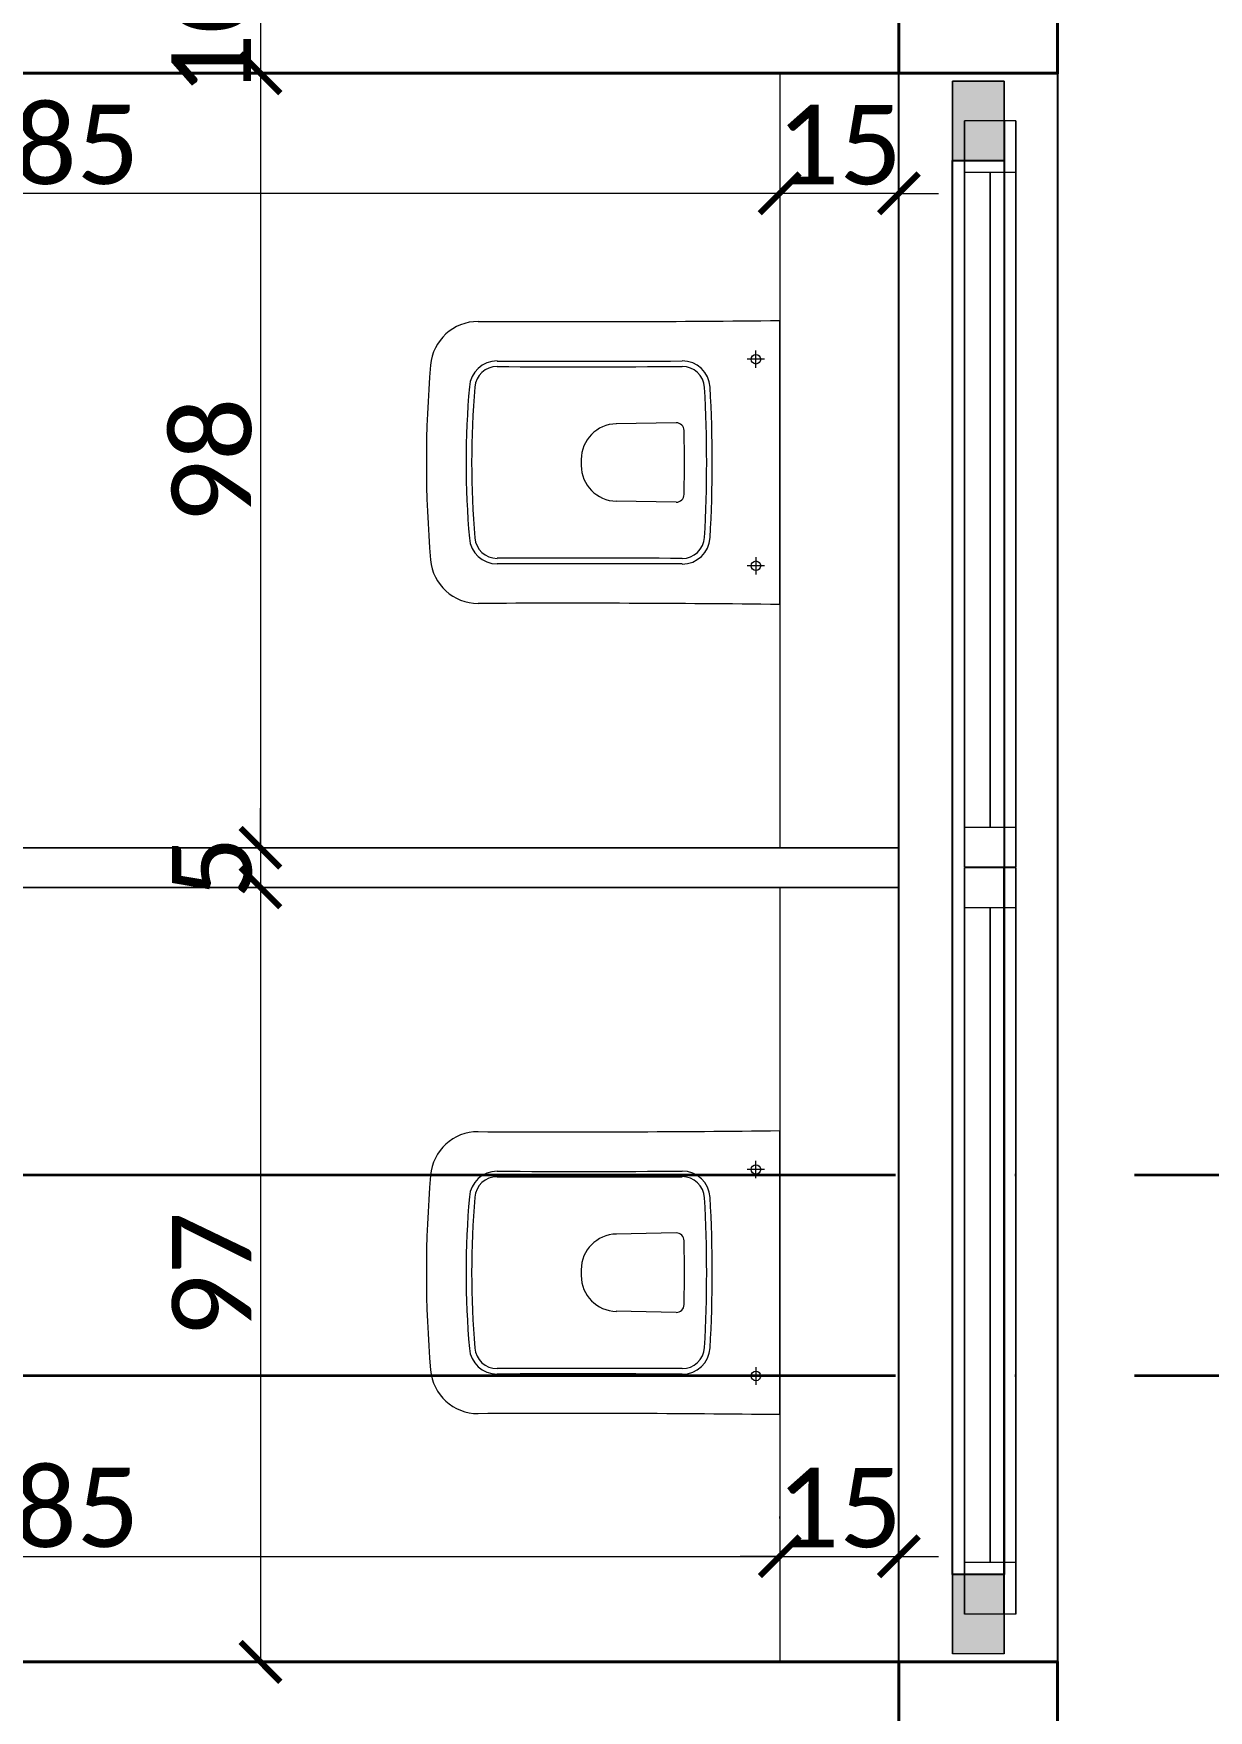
# Model space of a CAD drawing. Header units: centimetres. Extents: x -26724 to 60145, y -23645 to 6771.
# Drawn here: x 697.7 to 845.7, y 4563.8 to 4775 of the extents above; entities that cross this region are included whole.
import ezdxf

# ---------------------------------------------------------------- set-up
doc = ezdxf.new("R2010")
doc.units = ezdxf.units.CM
for name, pattern in [('ACAD_ISO04W100', [30, 24, -3, 0, -3]), ('AUSGEZOGEN', [0]), ('PUNKT2_S9', [0.35, 0.15, -0.1, 0, -0.1])]:
    doc.linetypes.add(name, pattern=pattern)
for name, color, linetype, lineweight in [('2.IZGLED', 7, 'Continuous', 13), ('4.KOTE', 88, 'Continuous', 15), ('XR$5$Fenster', 252, 'PUNKT2_S9', 13), ('XR$5$Tuerrahmen', 252, 'PUNKT2_S9', 13), ('XR$5$Wand Beton bewehrt', 252, 'PUNKT2_S9', 13), ('XR$5$Wand Mauerwerk tragend', 252, 'PUNKT2_S9', 13), ('XR$6$Holz Allgemeines Bauteil', 252, 'PUNKT2_S9', 13), ('zid', 7, 'Continuous', 40)]:
    doc.layers.add(name, color=color, linetype=linetype, lineweight=lineweight)
doc.layers.add('3.IZGLED 2', color=7, linetype='Continuous', lineweight=9, true_color=0x4a4a4a)
doc.layers.add('IZGLED 2', color=253, linetype='Continuous', lineweight=9, true_color=0x828282)
doc.styles.get("Standard").update_dxf_attribs({"font": 'calibri.ttf'})
doc.dimstyles.new('ja 1 50', dxfattribs={"dimtxt": 10, "dimasz": 5, "dimexe": 5, "dimexo": 5, "dimgap": 1, "dimtad": 1, "dimdec": 0, "dimtxsty": 'Standard', "dimblk": 'ARCHTICK', "dimcen": 2.5, "dimclrd": 256, "dimclrt": 7, "dimadec": 0, "dimazin": 0, "dimtfac": 1, "dimtdec": 0, "dimtix": 1, "dimtmove": 1, "dimatfit": 3, "dimldrblk": 'ARCHTICK', "dimfxl": 10, "dimfxlon": 1, "dimlwd": 0, "dimlwe": 9, "dimarcsym": 0})

# ---------------------------------------------------------------- blocks, each defined once
blk = doc.blocks.new('_ArchTick')
at = {"color": 0, "linetype": 'ByBlock', "const_width": 0.15}
blk.add_lwpolyline([(-0.5, -0.5), (0.5, 0.5)], dxfattribs=at)
blk = doc.blocks.new('*D2309')
at = {"layer": '4.KOTE', "lineweight": 0, "transparency": 16777216}
for p, q in [((726.29, 4779.96), (726.29, 4784.96)), ((726.29, 4779.96), (726.29, 4769.96)), ((726.29, 4769.96), (726.29, 4764.96))]:
    blk.add_line(p, q, dxfattribs=at)
at = {"layer": '4.KOTE', "color": 0, "lineweight": 9, "transparency": 16777216}
for p, q in [((721.35, 4779.96), (721.29, 4779.96)), ((731.23, 4769.96), (731.29, 4769.96))]:
    blk.add_line(p, q, dxfattribs=at)
at = {"layer": 'Defpoints', "color": 0, "transparency": 16777216}
for p in [(726.29, 4779.96, 1216.69), (726.29, 4769.96, 1216.69), (726.29, 4769.96)]:
    blk.add_point(p, dxfattribs=at)
at = {"layer": '4.KOTE', "lineweight": 0, "transparency": 16777216, "xscale": 5, "yscale": 5, "zscale": 5}
for p, rotation in [((726.29, 4779.96), 270), ((726.29, 4769.96), 90)]:
    blk.add_blockref('_ArchTick', p, dxfattribs=dict(at, rotation=rotation))
at = {"layer": '4.KOTE', "color": 7, "transparency": 16777216, "insert": (720.16, 4774.96), "char_height": 10, "attachment_point": 5, "rotation": 90}
blk.add_mtext('10', dxfattribs=at)
blk = doc.blocks.new('*D2310')
at = {"layer": '4.KOTE', "lineweight": 0, "transparency": 16777216}
blk.add_line((726.29, 4769.96), (726.29, 4672.46), dxfattribs=at)
at = {"layer": '4.KOTE', "color": 0, "lineweight": 9, "transparency": 16777216}
for p, q in [((731.23, 4769.96), (731.29, 4769.96)), ((721.45, 4672.46), (721.29, 4672.46))]:
    blk.add_line(p, q, dxfattribs=at)
at = {"layer": 'Defpoints', "color": 0, "transparency": 16777216}
for p in [(726.29, 4769.96, 1216.69), (726.29, 4672.46), (734.58, 4672.46, 1216.69)]:
    blk.add_point(p, dxfattribs=at)
at = {"layer": '4.KOTE', "lineweight": 0, "transparency": 16777216, "xscale": 5, "yscale": 5, "zscale": 5}
for p, rotation in [((726.29, 4769.96), 90), ((726.29, 4672.46), 270)]:
    blk.add_blockref('_ArchTick', p, dxfattribs=dict(at, rotation=rotation))
at = {"layer": '4.KOTE', "color": 7, "transparency": 16777216, "insert": (720.16, 4721.21), "char_height": 10, "attachment_point": 5, "rotation": 90}
blk.add_mtext('98', dxfattribs=at)
blk = doc.blocks.new('*D2311')
at = {"layer": '4.KOTE', "lineweight": 0, "transparency": 16777216}
for p, q in [((726.29, 4672.46), (726.29, 4677.46)), ((726.29, 4672.46), (726.29, 4667.46)), ((726.29, 4667.46), (726.29, 4662.46))]:
    blk.add_line(p, q, dxfattribs=at)
at = {"layer": '4.KOTE', "color": 0, "lineweight": 9, "transparency": 16777216}
for p, q in [((721.45, 4672.46), (721.29, 4672.46)), ((721.46, 4667.46), (721.29, 4667.46))]:
    blk.add_line(p, q, dxfattribs=at)
at = {"layer": 'Defpoints', "color": 0, "transparency": 16777216}
for p in [(734.58, 4672.46, 1216.69), (726.29, 4667.46), (735.66, 4667.46, 1216.69)]:
    blk.add_point(p, dxfattribs=at)
at = {"layer": '4.KOTE', "lineweight": 0, "transparency": 16777216, "xscale": 5, "yscale": 5, "zscale": 5}
for p, rotation in [((726.29, 4672.46), 270), ((726.29, 4667.46), 90)]:
    blk.add_blockref('_ArchTick', p, dxfattribs=dict(at, rotation=rotation))
at = {"layer": '4.KOTE', "color": 7, "transparency": 16777216, "insert": (720.21, 4669.96), "char_height": 10, "attachment_point": 5, "rotation": 90}
blk.add_mtext('5', dxfattribs=at)
blk = doc.blocks.new('*D2312')
at = {"layer": '4.KOTE', "color": 0, "lineweight": 9, "transparency": 16777216}
for p, q in [((721.46, 4667.46), (721.29, 4667.46)), ((721.46, 4569.96), (721.29, 4569.96))]:
    blk.add_line(p, q, dxfattribs=at)
at = {"layer": '4.KOTE', "lineweight": 0, "transparency": 16777216}
blk.add_line((726.29, 4667.46), (726.29, 4569.96), dxfattribs=at)
at = {"layer": 'Defpoints', "color": 0, "transparency": 16777216}
for p in [(735.66, 4667.46, 1216.69), (726.29, 4569.96), (735.07, 4569.96, 1216.69)]:
    blk.add_point(p, dxfattribs=at)
at = {"layer": '4.KOTE', "lineweight": 0, "transparency": 16777216, "xscale": 5, "yscale": 5, "zscale": 5}
for p, rotation in [((726.29, 4667.46), 90), ((726.29, 4569.96), 270)]:
    blk.add_blockref('_ArchTick', p, dxfattribs=dict(at, rotation=rotation))
at = {"layer": '4.KOTE', "color": 7, "transparency": 16777216, "insert": (720.16, 4618.71), "char_height": 10, "attachment_point": 5, "rotation": 90}
blk.add_mtext('97', dxfattribs=at)
blk = doc.blocks.new('*D2313')
at = {"layer": '4.KOTE', "lineweight": 0, "transparency": 16777216}
for p, q in [((791.69, 4754.84), (786.69, 4754.84)), ((806.69, 4754.84), (791.69, 4754.84)), ((806.69, 4754.84), (811.69, 4754.84))]:
    blk.add_line(p, q, dxfattribs=at)
at = {"layer": '4.KOTE', "color": 0, "lineweight": 9, "transparency": 16777216}
for p, q in [((791.69, 4750.08), (791.69, 4749.84)), ((806.69, 4750.08), (806.69, 4749.84))]:
    blk.add_line(p, q, dxfattribs=at)
at = {"layer": 'Defpoints', "color": 0, "transparency": 16777216}
for p in [(791.69, 4769.96, 1216.69), (806.69, 4769.96, 1216.69), (791.69, 4754.84)]:
    blk.add_point(p, dxfattribs=at)
at = {"layer": '4.KOTE', "lineweight": 0, "transparency": 16777216, "xscale": 5, "yscale": 5, "zscale": 5}
blk.add_blockref('_ArchTick', (791.69, 4754.84), dxfattribs=at)
at = {"layer": '4.KOTE', "lineweight": 0, "transparency": 16777216, "xscale": 5, "yscale": 5, "zscale": 5, "rotation": 180}
blk.add_blockref('_ArchTick', (806.69, 4754.84), dxfattribs=at)
at = {"layer": '4.KOTE', "color": 7, "transparency": 16777216, "insert": (799.19, 4760.92), "char_height": 10, "attachment_point": 5}
blk.add_mtext('15', dxfattribs=at)
blk = doc.blocks.new('*D2314')
at = {"layer": '4.KOTE', "lineweight": 0, "transparency": 16777216}
blk.add_line((791.69, 4754.84), (606.69, 4754.84), dxfattribs=at)
at = {"layer": '4.KOTE', "color": 0, "lineweight": 9, "transparency": 16777216}
for p, q in [((606.69, 4750.08), (606.69, 4749.84)), ((791.69, 4750.08), (791.69, 4749.84))]:
    blk.add_line(p, q, dxfattribs=at)
at = {"layer": 'Defpoints', "color": 0, "transparency": 16777216}
for p in [(606.69, 4769.96, 1216.69), (791.69, 4769.96, 1216.69), (606.69, 4754.84)]:
    blk.add_point(p, dxfattribs=at)
at = {"layer": '4.KOTE', "lineweight": 0, "transparency": 16777216, "xscale": 5, "yscale": 5, "zscale": 5, "rotation": 180}
blk.add_blockref('_ArchTick', (606.69, 4754.84), dxfattribs=at)
at = {"layer": '4.KOTE', "lineweight": 0, "transparency": 16777216, "xscale": 5, "yscale": 5, "zscale": 5}
blk.add_blockref('_ArchTick', (791.69, 4754.84), dxfattribs=at)
at = {"layer": '4.KOTE', "color": 7, "transparency": 16777216, "insert": (699.19, 4760.96), "char_height": 10, "attachment_point": 5}
blk.add_mtext('185', dxfattribs=at)
blk = doc.blocks.new('*D2367')
at = {"layer": '4.KOTE', "color": 0, "lineweight": 9, "transparency": 16777216}
for p, q in [((606.69, 4588.13), (606.69, 4588.25)), ((791.69, 4588.02), (791.69, 4588.25))]:
    blk.add_line(p, q, dxfattribs=at)
at = {"layer": '4.KOTE', "lineweight": 0, "transparency": 16777216}
blk.add_line((606.69, 4583.25), (791.69, 4583.25), dxfattribs=at)
at = {"layer": 'Defpoints', "color": 0, "transparency": 16777216}
for p in [(791.69, 4583.25), (606.69, 4578.71, 1216.69), (791.69, 4569.96, 1216.69)]:
    blk.add_point(p, dxfattribs=at)
at = {"layer": '4.KOTE', "lineweight": 0, "transparency": 16777216, "xscale": 5, "yscale": 5, "zscale": 5, "rotation": 180}
blk.add_blockref('_ArchTick', (606.69, 4583.25), dxfattribs=at)
at = {"layer": '4.KOTE', "lineweight": 0, "transparency": 16777216, "xscale": 5, "yscale": 5, "zscale": 5}
blk.add_blockref('_ArchTick', (791.69, 4583.25), dxfattribs=at)
at = {"layer": '4.KOTE', "color": 7, "transparency": 16777216, "insert": (699.19, 4589.37), "char_height": 10, "attachment_point": 5}
blk.add_mtext('185', dxfattribs=at)
blk = doc.blocks.new('*D2368')
at = {"layer": '4.KOTE', "color": 0, "lineweight": 9, "transparency": 16777216}
for p, q in [((791.69, 4588.02), (791.69, 4588.25)), ((806.69, 4588.02), (806.69, 4588.25))]:
    blk.add_line(p, q, dxfattribs=at)
at = {"layer": '4.KOTE', "lineweight": 0, "transparency": 16777216}
for p, q in [((791.69, 4583.25), (786.69, 4583.25)), ((791.69, 4583.25), (806.69, 4583.25)), ((806.69, 4583.25), (811.69, 4583.25))]:
    blk.add_line(p, q, dxfattribs=at)
at = {"layer": 'Defpoints', "color": 0, "transparency": 16777216}
for p in [(806.69, 4583.25), (791.69, 4569.96, 1216.69), (806.69, 4569.96, 1216.69)]:
    blk.add_point(p, dxfattribs=at)
at = {"layer": '4.KOTE', "lineweight": 0, "transparency": 16777216, "xscale": 5, "yscale": 5, "zscale": 5}
blk.add_blockref('_ArchTick', (791.69, 4583.25), dxfattribs=at)
at = {"layer": '4.KOTE', "lineweight": 0, "transparency": 16777216, "xscale": 5, "yscale": 5, "zscale": 5, "rotation": 180}
blk.add_blockref('_ArchTick', (806.69, 4583.25), dxfattribs=at)
at = {"layer": '4.KOTE', "color": 7, "transparency": 16777216, "insert": (799.19, 4589.33), "char_height": 10, "attachment_point": 5}
blk.add_mtext('15', dxfattribs=at)

msp = doc.modelspace()

# ---------------------------------------------------------------- hatches: boundary and pattern name
at = {"layer": 'XR$5$Fenster', "linetype": 'AUSGEZOGEN', "lineweight": 18, "transparency": 33554687}
for points in [[(813.44, 4758.96), (813.44, 4768.96), (819.94, 4768.96), (819.94, 4758.96)], [(813.44, 4570.96), (813.44, 4580.96), (819.94, 4580.96), (819.94, 4570.96)]]:
    msp.add_hatch(color=255, dxfattribs=at).paths.add_polyline_path(points)

# ---------------------------------------------------------------- linework, layer by layer
at = {"layer": '2.IZGLED'}
for p, q in [((791.69, 4769.96, 1216.69), (791.69, 4672.46, 1216.69)), ((791.69, 4667.46, 1216.69), (791.69, 4569.96, 1216.69))]:
    msp.add_line(p, q, dxfattribs=at)
at = {"layer": '2.IZGLED', "linetype": 'AUSGEZOGEN', "transparency": 33554687}
for p, q in [((806.69, 4672.46, 1216.69), (606.69, 4672.46, 1216.69)), ((606.69, 4672.46, 1216.69), (806.69, 4672.46, 1216.69)), ((606.69, 4672.46, 1216.69), (806.69, 4672.46, 1216.69)), ((806.69, 4672.46, 1216.69), (606.69, 4672.46, 1216.69)), ((606.69, 4667.46, 1216.69), (806.69, 4667.46, 1216.69)), ((806.69, 4667.46, 1216.69), (606.69, 4667.46, 1216.69)), ((806.69, 4667.46, 1216.69), (606.69, 4667.46, 1216.69)), ((606.69, 4667.46, 1216.69), (806.69, 4667.46, 1216.69))]:
    msp.add_line(p, q, dxfattribs=at)
at = {"layer": '3.IZGLED 2'}
msp.add_line((791.69, 4667.46, 1216.69), (791.69, 4667.46, 1216.69), dxfattribs=at)
at = {"layer": 'IZGLED 2', "color": 5, "linetype": 'ACAD_ISO04W100', "lineweight": 35, "ltscale": 5}
for p, q in [((-214.31, 4631.3), (910.94, 4631.3)), ((-214.31, 4606.03), (910.94, 4606.03))]:
    msp.add_line(p, q, dxfattribs=at)
at = {"layer": 'XR$5$Fenster', "color": 7, "linetype": 'AUSGEZOGEN', "lineweight": 18, "transparency": 33554687}
for p, q in [((813.44, 4768.96, 1216.69), (813.44, 4758.96, 1216.69)), ((819.94, 4768.96, 1216.69), (813.44, 4768.96, 1216.69)), ((819.94, 4768.96, 1216.69), (813.44, 4768.96, 1216.69)), ((813.44, 4768.96, 1216.69), (813.44, 4768.96, 1216.69)), ((819.94, 4768.96, 1216.69), (813.44, 4768.96, 1216.69)), ((819.94, 4768.96, 1216.69), (813.44, 4768.96, 1216.69)), ((813.44, 4758.96, 1216.69), (813.44, 4768.96, 1216.69)), ((813.44, 4758.96, 1216.69), (813.44, 4768.96, 1216.69)), ((813.44, 4768.96, 1216.69), (813.44, 4768.96, 1216.69)), ((813.44, 4768.96, 1216.69), (813.44, 4758.96, 1216.69)), ((813.44, 4768.96, 1216.69), (819.94, 4768.96, 1216.69)), ((813.44, 4758.96, 1216.69), (813.44, 4768.96, 1216.69)), ((819.94, 4758.96, 1216.69), (819.94, 4768.96, 1216.69)), ((819.94, 4768.96, 1216.69), (819.94, 4768.96, 1216.69)), ((819.94, 4768.96, 1216.69), (819.94, 4758.96, 1216.69)), ((819.94, 4758.96, 1216.69), (819.94, 4768.96, 1216.69)), ((819.94, 4768.96, 1216.69), (819.94, 4768.96, 1216.69)), ((819.94, 4768.96, 1216.69), (819.94, 4758.96, 1216.69)), ((819.94, 4768.96, 1216.69), (819.94, 4758.96, 1216.69)), ((814.94, 4763.96, 1216.69), (814.94, 4757.46, 1216.69)), ((821.44, 4763.96, 1216.69), (814.94, 4763.96, 1216.69)), ((821.44, 4763.96, 1216.69), (814.94, 4763.96, 1216.69)), ((814.94, 4763.96, 1216.69), (814.94, 4763.96, 1216.69)), ((821.44, 4763.96, 1216.69), (814.94, 4763.96, 1216.69)), ((821.44, 4763.96, 1216.69), (814.94, 4763.96, 1216.69)), ((814.94, 4757.46, 1216.69), (814.94, 4763.96, 1216.69)), ((814.94, 4757.46, 1216.69), (814.94, 4763.96, 1216.69)), ((814.94, 4763.96, 1216.69), (814.94, 4763.96, 1216.69)), ((814.94, 4763.96, 1216.69), (814.94, 4757.46, 1216.69)), ((821.44, 4757.46, 1216.69), (821.44, 4763.96, 1216.69)), ((821.44, 4763.96, 1216.69), (821.44, 4763.96, 1216.69)), ((821.44, 4763.96, 1216.69), (821.44, 4757.46, 1216.69)), ((821.44, 4757.46, 1216.69), (821.44, 4763.96, 1216.69)), ((821.44, 4763.96, 1216.69), (821.44, 4763.96, 1216.69)), ((821.44, 4763.96, 1216.69), (821.44, 4757.46, 1216.69)), ((813.44, 4758.96, 1216.69), (813.44, 4580.96, 1216.69)), ((819.94, 4758.96, 1216.69), (813.44, 4758.96, 1216.69)), ((819.94, 4758.96, 1216.69), (813.44, 4758.96, 1216.69)), ((813.44, 4758.96, 1216.69), (813.44, 4758.96, 1216.69)), ((819.94, 4758.96, 1216.69), (813.44, 4758.96, 1216.69)), ((819.94, 4758.96, 1216.69), (813.44, 4758.96, 1216.69)), ((813.44, 4580.96, 1216.69), (813.44, 4758.96, 1216.69)), ((813.44, 4580.96, 1216.69), (813.44, 4758.96, 1216.69)), ((813.44, 4758.96, 1216.69), (813.44, 4758.96, 1216.69)), ((813.44, 4758.96, 1216.69), (813.44, 4580.96, 1216.69)), ((813.44, 4758.96, 1216.69), (813.44, 4580.96, 1216.69)), ((819.94, 4758.96, 1216.69), (813.44, 4758.96, 1216.69)), ((819.94, 4758.96, 1216.69), (813.44, 4758.96, 1216.69)), ((813.44, 4758.96, 1216.69), (813.44, 4758.96, 1216.69)), ((819.94, 4758.96, 1216.69), (813.44, 4758.96, 1216.69)), ((819.94, 4758.96, 1216.69), (813.44, 4758.96, 1216.69)), ((813.44, 4580.96, 1216.69), (813.44, 4758.96, 1216.69)), ((813.44, 4580.96, 1216.69), (813.44, 4758.96, 1216.69)), ((813.44, 4758.96, 1216.69), (813.44, 4758.96, 1216.69)), ((813.44, 4758.96, 1216.69), (813.44, 4580.96, 1216.69)), ((819.94, 4758.96, 1216.69), (813.44, 4758.96, 1216.69)), ((819.94, 4758.96, 1216.69), (813.44, 4758.96, 1216.69)), ((819.94, 4758.96, 1216.69), (813.44, 4758.96, 1216.69)), ((813.44, 4758.96, 1216.69), (813.44, 4758.96, 1216.69)), ((819.94, 4758.96, 1216.69), (813.44, 4758.96, 1216.69)), ((813.44, 4758.96, 1216.69), (813.44, 4758.96, 1216.69)), ((813.44, 4758.96, 1216.69), (813.44, 4758.96, 1216.69)), ((819.94, 4758.96, 1216.69), (813.44, 4758.96, 1216.69)), ((819.94, 4580.96, 1216.69), (819.94, 4758.96, 1216.69)), ((819.94, 4758.96, 1216.69), (819.94, 4758.96, 1216.69)), ((819.94, 4758.96, 1216.69), (819.94, 4580.96, 1216.69)), ((819.94, 4580.96, 1216.69), (819.94, 4758.96, 1216.69)), ((819.94, 4758.96, 1216.69), (819.94, 4758.96, 1216.69)), ((819.94, 4758.96, 1216.69), (819.94, 4580.96, 1216.69)), ((819.94, 4580.96, 1216.69), (819.94, 4758.96, 1216.69)), ((819.94, 4758.96, 1216.69), (819.94, 4758.96, 1216.69)), ((819.94, 4758.96, 1216.69), (819.94, 4580.96, 1216.69)), ((819.94, 4580.96, 1216.69), (819.94, 4758.96, 1216.69)), ((819.94, 4758.96, 1216.69), (819.94, 4758.96, 1216.69)), ((819.94, 4758.96, 1216.69), (819.94, 4580.96, 1216.69)), ((819.94, 4758.96, 1216.69), (819.94, 4758.96, 1216.69)), ((819.94, 4758.96, 1216.69), (819.94, 4758.96, 1216.69)), ((814.94, 4757.46, 1216.69), (814.94, 4675.01, 1216.69)), ((821.44, 4757.46, 1216.69), (814.94, 4757.46, 1216.69)), ((821.44, 4757.46, 1216.69), (814.94, 4757.46, 1216.69)), ((814.94, 4757.46, 1216.69), (814.94, 4757.46, 1216.69)), ((821.44, 4757.46, 1216.69), (814.94, 4757.46, 1216.69)), ((821.44, 4757.46, 1216.69), (814.94, 4757.46, 1216.69)), ((814.94, 4675.01, 1216.69), (814.94, 4757.46, 1216.69)), ((814.94, 4675.01, 1216.69), (814.94, 4757.46, 1216.69)), ((814.94, 4757.46, 1216.69), (814.94, 4757.46, 1216.69)), ((814.94, 4757.46, 1216.69), (814.94, 4675.01, 1216.69)), ((814.94, 4757.46, 1216.69), (814.94, 4675.01, 1216.69)), ((821.44, 4757.46, 1216.69), (814.94, 4757.46, 1216.69)), ((821.44, 4757.46, 1216.69), (814.94, 4757.46, 1216.69)), ((814.94, 4757.46, 1216.69), (814.94, 4757.46, 1216.69)), ((821.44, 4757.46, 1216.69), (814.94, 4757.46, 1216.69)), ((821.44, 4757.46, 1216.69), (814.94, 4757.46, 1216.69)), ((814.94, 4675.01, 1216.69), (814.94, 4757.46, 1216.69)), ((814.94, 4675.01, 1216.69), (814.94, 4757.46, 1216.69)), ((814.94, 4757.46, 1216.69), (814.94, 4757.46, 1216.69)), ((814.94, 4757.46, 1216.69), (814.94, 4675.01, 1216.69)), ((821.44, 4757.46, 1216.69), (814.94, 4757.46, 1216.69)), ((821.44, 4757.46, 1216.69), (814.94, 4757.46, 1216.69)), ((821.44, 4757.46, 1216.69), (814.94, 4757.46, 1216.69)), ((814.94, 4757.46, 1216.69), (814.94, 4757.46, 1216.69)), ((821.44, 4757.46, 1216.69), (814.94, 4757.46, 1216.69)), ((814.94, 4757.46, 1216.69), (814.94, 4757.46, 1216.69)), ((818.19, 4757.46, 1216.69), (818.19, 4675.01, 1216.69)), ((818.19, 4757.46, 1216.69), (818.19, 4675.01, 1216.69)), ((821.44, 4675.01, 1216.69), (821.44, 4757.46, 1216.69)), ((821.44, 4757.46, 1216.69), (821.44, 4757.46, 1216.69)), ((821.44, 4757.46, 1216.69), (821.44, 4675.01, 1216.69)), ((821.44, 4675.01, 1216.69), (821.44, 4757.46, 1216.69)), ((821.44, 4757.46, 1216.69), (821.44, 4757.46, 1216.69)), ((821.44, 4757.46, 1216.69), (821.44, 4675.01, 1216.69)), ((821.44, 4675.01, 1216.69), (821.44, 4757.46, 1216.69)), ((821.44, 4757.46, 1216.69), (821.44, 4757.46, 1216.69)), ((821.44, 4757.46, 1216.69), (821.44, 4675.01, 1216.69)), ((821.44, 4675.01, 1216.69), (821.44, 4757.46, 1216.69)), ((821.44, 4757.46, 1216.69), (821.44, 4757.46, 1216.69)), ((821.44, 4757.46, 1216.69), (821.44, 4675.01, 1216.69)), ((821.44, 4757.46, 1216.69), (821.44, 4757.46, 1216.69)), ((821.44, 4757.46, 1216.69), (821.44, 4757.46, 1216.69)), ((821.44, 4675.01, 1216.69), (814.94, 4675.01, 1216.69)), ((821.44, 4675.01, 1216.69), (814.94, 4675.01, 1216.69)), ((821.44, 4675.01, 1216.69), (814.94, 4675.01, 1216.69)), ((814.94, 4675.01, 1216.69), (814.94, 4675.01, 1216.69)), ((821.44, 4675.01, 1216.69), (814.94, 4675.01, 1216.69)), ((814.94, 4675.01, 1216.69), (814.94, 4675.01, 1216.69)), ((821.44, 4675.01, 1216.69), (814.94, 4675.01, 1216.69)), ((821.44, 4675.01, 1216.69), (814.94, 4675.01, 1216.69)), ((821.44, 4675.01, 1216.69), (814.94, 4675.01, 1216.69)), ((814.94, 4675.01, 1216.69), (814.94, 4675.01, 1216.69)), ((821.44, 4675.01, 1216.69), (814.94, 4675.01, 1216.69)), ((814.94, 4675.01, 1216.69), (814.94, 4675.01, 1216.69)), ((814.94, 4675.01, 1216.69), (814.94, 4670.01, 1216.69)), ((821.44, 4675.01, 1216.69), (814.94, 4675.01, 1216.69)), ((821.44, 4675.01, 1216.69), (814.94, 4675.01, 1216.69)), ((814.94, 4675.01, 1216.69), (814.94, 4675.01, 1216.69)), ((821.44, 4675.01, 1216.69), (814.94, 4675.01, 1216.69)), ((821.44, 4675.01, 1216.69), (814.94, 4675.01, 1216.69)), ((814.94, 4670.01, 1216.69), (814.94, 4675.01, 1216.69)), ((814.94, 4670.01, 1216.69), (814.94, 4675.01, 1216.69)), ((814.94, 4675.01, 1216.69), (814.94, 4675.01, 1216.69)), ((814.94, 4675.01, 1216.69), (814.94, 4670.01, 1216.69)), ((821.44, 4675.01, 1216.69), (821.44, 4675.01, 1216.69)), ((821.44, 4675.01, 1216.69), (821.44, 4675.01, 1216.69)), ((821.44, 4675.01, 1216.69), (821.44, 4675.01, 1216.69)), ((821.44, 4675.01, 1216.69), (821.44, 4675.01, 1216.69)), ((821.44, 4670.01, 1216.69), (821.44, 4675.01, 1216.69)), ((821.44, 4675.01, 1216.69), (821.44, 4675.01, 1216.69)), ((821.44, 4675.01, 1216.69), (821.44, 4670.01, 1216.69)), ((821.44, 4670.01, 1216.69), (821.44, 4675.01, 1216.69)), ((821.44, 4675.01, 1216.69), (821.44, 4675.01, 1216.69)), ((821.44, 4675.01, 1216.69), (821.44, 4670.01, 1216.69)), ((821.44, 4670.01, 1216.69), (814.94, 4670.01, 1216.69)), ((821.44, 4670.01, 1216.69), (814.94, 4670.01, 1216.69)), ((821.44, 4670.01, 1216.69), (814.94, 4670.01, 1216.69)), ((814.94, 4670.01, 1216.69), (814.94, 4670.01, 1216.69)), ((821.44, 4670.01, 1216.69), (814.94, 4670.01, 1216.69)), ((814.94, 4670.01, 1216.69), (814.94, 4670.01, 1216.69)), ((814.94, 4669.91, 1216.69), (814.94, 4664.91, 1216.69)), ((821.44, 4669.91, 1216.69), (814.94, 4669.91, 1216.69)), ((821.44, 4669.91, 1216.69), (814.94, 4669.91, 1216.69)), ((814.94, 4669.91, 1216.69), (814.94, 4669.91, 1216.69)), ((821.44, 4669.91, 1216.69), (814.94, 4669.91, 1216.69)), ((821.44, 4669.91, 1216.69), (814.94, 4669.91, 1216.69)), ((814.94, 4664.91, 1216.69), (814.94, 4669.91, 1216.69)), ((814.94, 4664.91, 1216.69), (814.94, 4669.91, 1216.69)), ((814.94, 4669.91, 1216.69), (814.94, 4669.91, 1216.69)), ((814.94, 4669.91, 1216.69), (814.94, 4664.91, 1216.69)), ((821.44, 4670.01, 1216.69), (821.44, 4670.01, 1216.69)), ((821.44, 4670.01, 1216.69), (821.44, 4670.01, 1216.69)), ((821.44, 4664.91, 1216.69), (821.44, 4669.91, 1216.69)), ((821.44, 4669.91, 1216.69), (821.44, 4669.91, 1216.69)), ((821.44, 4669.91, 1216.69), (821.44, 4664.91, 1216.69)), ((821.44, 4664.91, 1216.69), (821.44, 4669.91, 1216.69)), ((821.44, 4669.91, 1216.69), (821.44, 4669.91, 1216.69)), ((821.44, 4669.91, 1216.69), (821.44, 4664.91, 1216.69)), ((814.94, 4664.91, 1216.69), (814.94, 4582.46, 1216.69)), ((821.44, 4664.91, 1216.69), (814.94, 4664.91, 1216.69)), ((821.44, 4664.91, 1216.69), (814.94, 4664.91, 1216.69)), ((814.94, 4664.91, 1216.69), (814.94, 4664.91, 1216.69)), ((821.44, 4664.91, 1216.69), (814.94, 4664.91, 1216.69)), ((821.44, 4664.91, 1216.69), (814.94, 4664.91, 1216.69)), ((814.94, 4582.46, 1216.69), (814.94, 4664.91, 1216.69)), ((814.94, 4582.46, 1216.69), (814.94, 4664.91, 1216.69)), ((814.94, 4664.91, 1216.69), (814.94, 4664.91, 1216.69)), ((814.94, 4664.91, 1216.69), (814.94, 4582.46, 1216.69)), ((814.94, 4664.91, 1216.69), (814.94, 4582.46, 1216.69)), ((821.44, 4664.91, 1216.69), (814.94, 4664.91, 1216.69)), ((821.44, 4664.91, 1216.69), (814.94, 4664.91, 1216.69)), ((814.94, 4664.91, 1216.69), (814.94, 4664.91, 1216.69)), ((821.44, 4664.91, 1216.69), (814.94, 4664.91, 1216.69)), ((821.44, 4664.91, 1216.69), (814.94, 4664.91, 1216.69)), ((814.94, 4582.46, 1216.69), (814.94, 4664.91, 1216.69)), ((814.94, 4582.46, 1216.69), (814.94, 4664.91, 1216.69)), ((814.94, 4664.91, 1216.69), (814.94, 4664.91, 1216.69)), ((814.94, 4664.91, 1216.69), (814.94, 4582.46, 1216.69)), ((821.44, 4664.91, 1216.69), (814.94, 4664.91, 1216.69)), ((821.44, 4664.91, 1216.69), (814.94, 4664.91, 1216.69)), ((821.44, 4664.91, 1216.69), (814.94, 4664.91, 1216.69)), ((814.94, 4664.91, 1216.69), (814.94, 4664.91, 1216.69)), ((821.44, 4664.91, 1216.69), (814.94, 4664.91, 1216.69)), ((814.94, 4664.91, 1216.69), (814.94, 4664.91, 1216.69)), ((818.19, 4582.46, 1216.69), (818.19, 4664.91, 1216.69)), ((818.19, 4582.46, 1216.69), (818.19, 4664.91, 1216.69)), ((821.44, 4582.46, 1216.69), (821.44, 4664.91, 1216.69)), ((821.44, 4664.91, 1216.69), (821.44, 4664.91, 1216.69)), ((821.44, 4664.91, 1216.69), (821.44, 4582.46, 1216.69)), ((821.44, 4582.46, 1216.69), (821.44, 4664.91, 1216.69)), ((821.44, 4664.91, 1216.69), (821.44, 4664.91, 1216.69)), ((821.44, 4664.91, 1216.69), (821.44, 4582.46, 1216.69)), ((821.44, 4582.46, 1216.69), (821.44, 4664.91, 1216.69)), ((821.44, 4664.91, 1216.69), (821.44, 4664.91, 1216.69)), ((821.44, 4664.91, 1216.69), (821.44, 4582.46, 1216.69)), ((821.44, 4582.46, 1216.69), (821.44, 4664.91, 1216.69)), ((821.44, 4664.91, 1216.69), (821.44, 4664.91, 1216.69)), ((821.44, 4664.91, 1216.69), (821.44, 4582.46, 1216.69)), ((821.44, 4664.91, 1216.69), (821.44, 4664.91, 1216.69)), ((821.44, 4664.91, 1216.69), (821.44, 4664.91, 1216.69)), ((821.44, 4582.46, 1216.69), (814.94, 4582.46, 1216.69)), ((821.44, 4582.46, 1216.69), (814.94, 4582.46, 1216.69)), ((821.44, 4582.46, 1216.69), (814.94, 4582.46, 1216.69)), ((814.94, 4582.46, 1216.69), (814.94, 4582.46, 1216.69)), ((821.44, 4582.46, 1216.69), (814.94, 4582.46, 1216.69)), ((814.94, 4582.46, 1216.69), (814.94, 4582.46, 1216.69)), ((821.44, 4582.46, 1216.69), (814.94, 4582.46, 1216.69)), ((821.44, 4582.46, 1216.69), (814.94, 4582.46, 1216.69)), ((821.44, 4582.46, 1216.69), (814.94, 4582.46, 1216.69)), ((814.94, 4582.46, 1216.69), (814.94, 4582.46, 1216.69)), ((821.44, 4582.46, 1216.69), (814.94, 4582.46, 1216.69)), ((814.94, 4582.46, 1216.69), (814.94, 4582.46, 1216.69)), ((814.94, 4582.46, 1216.69), (814.94, 4575.96, 1216.69)), ((821.44, 4582.46, 1216.69), (814.94, 4582.46, 1216.69)), ((821.44, 4582.46, 1216.69), (814.94, 4582.46, 1216.69)), ((814.94, 4582.46, 1216.69), (814.94, 4582.46, 1216.69)), ((821.44, 4582.46, 1216.69), (814.94, 4582.46, 1216.69)), ((821.44, 4582.46, 1216.69), (814.94, 4582.46, 1216.69)), ((814.94, 4575.96, 1216.69), (814.94, 4582.46, 1216.69)), ((814.94, 4575.96, 1216.69), (814.94, 4582.46, 1216.69)), ((814.94, 4582.46, 1216.69), (814.94, 4582.46, 1216.69)), ((814.94, 4582.46, 1216.69), (814.94, 4575.96, 1216.69)), ((821.44, 4582.46, 1216.69), (821.44, 4582.46, 1216.69)), ((821.44, 4582.46, 1216.69), (821.44, 4582.46, 1216.69)), ((821.44, 4582.46, 1216.69), (821.44, 4582.46, 1216.69)), ((821.44, 4582.46, 1216.69), (821.44, 4582.46, 1216.69)), ((821.44, 4575.96, 1216.69), (821.44, 4582.46, 1216.69)), ((821.44, 4582.46, 1216.69), (821.44, 4582.46, 1216.69)), ((821.44, 4582.46, 1216.69), (821.44, 4575.96, 1216.69)), ((821.44, 4575.96, 1216.69), (821.44, 4582.46, 1216.69)), ((821.44, 4582.46, 1216.69), (821.44, 4582.46, 1216.69)), ((821.44, 4582.46, 1216.69), (821.44, 4575.96, 1216.69)), ((819.94, 4580.96, 1216.69), (813.44, 4580.96, 1216.69)), ((819.94, 4580.96, 1216.69), (813.44, 4580.96, 1216.69)), ((819.94, 4580.96, 1216.69), (813.44, 4580.96, 1216.69)), ((813.44, 4580.96, 1216.69), (813.44, 4580.96, 1216.69)), ((819.94, 4580.96, 1216.69), (813.44, 4580.96, 1216.69)), ((813.44, 4580.96, 1216.69), (813.44, 4580.96, 1216.69)), ((819.94, 4580.96, 1216.69), (813.44, 4580.96, 1216.69)), ((819.94, 4580.96, 1216.69), (813.44, 4580.96, 1216.69)), ((819.94, 4580.96, 1216.69), (813.44, 4580.96, 1216.69)), ((813.44, 4580.96, 1216.69), (813.44, 4580.96, 1216.69)), ((819.94, 4580.96, 1216.69), (813.44, 4580.96, 1216.69)), ((813.44, 4580.96, 1216.69), (813.44, 4580.96, 1216.69)), ((813.44, 4580.96, 1216.69), (813.44, 4570.96, 1216.69)), ((819.94, 4580.96, 1216.69), (813.44, 4580.96, 1216.69)), ((819.94, 4580.96, 1216.69), (813.44, 4580.96, 1216.69)), ((813.44, 4580.96, 1216.69), (813.44, 4580.96, 1216.69)), ((819.94, 4580.96, 1216.69), (813.44, 4580.96, 1216.69)), ((819.94, 4580.96, 1216.69), (813.44, 4580.96, 1216.69)), ((813.44, 4570.96, 1216.69), (813.44, 4580.96, 1216.69)), ((813.44, 4570.96, 1216.69), (813.44, 4580.96, 1216.69)), ((813.44, 4580.96, 1216.69), (813.44, 4580.96, 1216.69)), ((813.44, 4580.96, 1216.69), (813.44, 4570.96, 1216.69)), ((813.44, 4580.96, 1216.69), (819.94, 4580.96, 1216.69)), ((813.44, 4570.96, 1216.69), (813.44, 4580.96, 1216.69)), ((819.94, 4580.96, 1216.69), (819.94, 4580.96, 1216.69)), ((819.94, 4580.96, 1216.69), (819.94, 4580.96, 1216.69)), ((819.94, 4580.96, 1216.69), (819.94, 4580.96, 1216.69)), ((819.94, 4580.96, 1216.69), (819.94, 4580.96, 1216.69)), ((819.94, 4570.96, 1216.69), (819.94, 4580.96, 1216.69)), ((819.94, 4580.96, 1216.69), (819.94, 4580.96, 1216.69)), ((819.94, 4580.96, 1216.69), (819.94, 4570.96, 1216.69)), ((819.94, 4570.96, 1216.69), (819.94, 4580.96, 1216.69)), ((819.94, 4580.96, 1216.69), (819.94, 4580.96, 1216.69)), ((819.94, 4580.96, 1216.69), (819.94, 4570.96, 1216.69)), ((819.94, 4580.96, 1216.69), (819.94, 4570.96, 1216.69)), ((821.44, 4575.96, 1216.69), (814.94, 4575.96, 1216.69)), ((821.44, 4575.96, 1216.69), (814.94, 4575.96, 1216.69)), ((821.44, 4575.96, 1216.69), (814.94, 4575.96, 1216.69)), ((814.94, 4575.96, 1216.69), (814.94, 4575.96, 1216.69)), ((821.44, 4575.96, 1216.69), (814.94, 4575.96, 1216.69)), ((814.94, 4575.96, 1216.69), (814.94, 4575.96, 1216.69)), ((821.44, 4575.96, 1216.69), (821.44, 4575.96, 1216.69)), ((821.44, 4575.96, 1216.69), (821.44, 4575.96, 1216.69)), ((819.94, 4570.96, 1216.69), (813.44, 4570.96, 1216.69)), ((819.94, 4570.96, 1216.69), (813.44, 4570.96, 1216.69)), ((819.94, 4570.96, 1216.69), (813.44, 4570.96, 1216.69)), ((813.44, 4570.96, 1216.69), (813.44, 4570.96, 1216.69)), ((819.94, 4570.96, 1216.69), (813.44, 4570.96, 1216.69)), ((813.44, 4570.96, 1216.69), (813.44, 4570.96, 1216.69)), ((813.44, 4570.96, 1216.69), (813.44, 4570.96, 1216.69)), ((819.94, 4570.96, 1216.69), (813.44, 4570.96, 1216.69)), ((819.94, 4570.96, 1216.69), (819.94, 4570.96, 1216.69)), ((819.94, 4570.96, 1216.69), (819.94, 4570.96, 1216.69))]:
    msp.add_line(p, q, dxfattribs=at)
at = {"layer": 'XR$5$Fenster', "color": 7, "linetype": 'AUSGEZOGEN', "lineweight": -3, "transparency": 33554687}
for p, q in [((813.44, 4758.96, 1216.69), (819.94, 4758.96, 1216.69)), ((813.44, 4580.96, 1216.69), (813.44, 4758.96, 1216.69)), ((819.94, 4758.96, 1216.69), (819.94, 4580.96, 1216.69)), ((813.44, 4580.96, 1216.69), (813.44, 4580.96, 1216.69)), ((819.94, 4580.96, 1216.69), (813.44, 4580.96, 1216.69))]:
    msp.add_line(p, q, dxfattribs=at)
at = {"layer": 'XR$5$Fenster', "color": 7, "linetype": 'AUSGEZOGEN', "lineweight": 18}
for p, q in [((818.19, 4675.01, 1216.69), (818.19, 4757.46, 1216.69)), ((818.19, 4757.46, 1216.69), (818.19, 4757.46, 1216.69)), ((818.19, 4757.46, 1216.69), (818.19, 4675.01, 1216.69)), ((818.19, 4675.01, 1216.69), (818.19, 4675.01, 1216.69)), ((818.19, 4582.46, 1216.69), (818.19, 4664.91, 1216.69)), ((818.19, 4664.91, 1216.69), (818.19, 4664.91, 1216.69)), ((818.19, 4664.91, 1216.69), (818.19, 4582.46, 1216.69)), ((818.19, 4582.46, 1216.69), (818.19, 4582.46, 1216.69))]:
    msp.add_line(p, q, dxfattribs=at)
at = {"layer": 'XR$5$Tuerrahmen', "color": 7, "linetype": 'AUSGEZOGEN', "lineweight": -3, "transparency": 33554687}
for p, q in [((819.94, 4763.96, 1216.69), (819.94, 4670.01, 1216.69)), ((819.94, 4575.96, 1216.69), (819.94, 4669.91, 1216.69))]:
    msp.add_line(p, q, dxfattribs=at)
at = {"layer": 'XR$5$Wand Beton bewehrt', "color": 7, "linetype": 'AUSGEZOGEN', "lineweight": 25, "transparency": 33554687}
for p, q in [((806.69, 4569.96, 1216.69), (806.69, 4769.96, 1216.69)), ((806.69, 4569.96, 1216.69), (806.69, 4769.96, 1216.69)), ((806.69, 4769.96, 1216.69), (806.69, 4769.96, 1216.69)), ((806.69, 4569.96, 1216.69), (806.69, 4769.96, 1216.69)), ((806.69, 4769.96, 1216.69), (806.69, 4769.96, 1216.69)), ((806.69, 4569.96, 1216.69), (806.69, 4769.96, 1216.69)), ((826.69, 4769.96, 1216.69), (826.69, 4569.96, 1216.69)), ((826.69, 4769.96, 1216.69), (826.69, 4569.96, 1216.69)), ((826.69, 4769.96, 1216.69), (826.69, 4769.96, 1216.69))]:
    msp.add_line(p, q, dxfattribs=at)
at = {"layer": 'XR$5$Wand Mauerwerk tragend', "color": 7, "linetype": 'AUSGEZOGEN', "lineweight": 25, "transparency": 33554687}
msp.add_line((806.69, 4769.96, 1216.69), (806.69, 4769.96, 1216.69), dxfattribs=at)
msp.add_line((806.69, 4769.96, 1216.69), (806.69, 4769.96, 1216.69), dxfattribs=at)
at = {"layer": 'XR$6$Holz Allgemeines Bauteil', "color": 11, "linetype": 'AUSGEZOGEN', "lineweight": 18, "transparency": 33554687}
for p, q in [((791.69, 4703.09, 1216.69), (791.69, 4738.84, 1216.69)), ((789.79, 4733.96, 1216.69), (787.59, 4733.96, 1216.69)), ((788.69, 4732.86, 1216.69), (788.69, 4735.06, 1216.69)), ((778.66, 4725.96, 1216.69), (771.11, 4725.83, 1216.69)), ((766.69, 4721.33, 1216.69), (766.69, 4720.59, 1216.69)), ((778.65, 4715.96, 1216.69), (771.11, 4716.1, 1216.69)), ((789.79, 4707.96, 1216.69), (787.59, 4707.96, 1216.69)), ((788.69, 4709.06, 1216.69), (788.69, 4706.86, 1216.69)), ((791.69, 4601.09, 1216.69), (791.69, 4636.84, 1216.69)), ((789.79, 4631.96, 1216.69), (787.59, 4631.96, 1216.69)), ((788.69, 4630.86, 1216.69), (788.69, 4633.06, 1216.69)), ((778.66, 4623.96, 1216.69), (771.11, 4623.83, 1216.69)), ((766.69, 4619.33, 1216.69), (766.69, 4618.59, 1216.69)), ((778.65, 4613.96, 1216.69), (771.11, 4614.1, 1216.69)), ((788.69, 4607.06, 1216.69), (788.69, 4604.86, 1216.69)), ((789.79, 4605.96, 1216.69), (787.59, 4605.96, 1216.69))]:
    msp.add_line(p, q, dxfattribs=at)
for centre in [(788.69, 4733.96, 1216.69), (788.69, 4707.96, 1216.69), (788.69, 4631.96, 1216.69), (788.69, 4605.96, 1216.69)]:
    msp.add_circle(centre, 0.6, dxfattribs=at)
for centre, radius, start, end in [((753.69, 4732.71, 1216.69), 6, 89.7162, 175.1528), ((765.22, 7059.59, 1216.69), 2320.9, 269.71619, 270.65364), ((892.19, 4720.96, 1216.69), 145, 175.1528, 184.8472), ((756.09, 4730.24, 1216.69), 3.5, 89.7337, 175.6401), ((766.72, 7017.87, 1216.69), 2284.16, 269.73375, 270.31813), ((779.42, 4730.25, 1216.69), 3.5, 2.9251, 90.3181), ((756.09, 4730.24, 1216.69), 2.8, 89.7337, 175.6401), ((766.72, 7017.87, 1216.69), 2284.86, 269.73375, 270.31813), ((779.42, 4730.25, 1216.69), 2.8, 2.9251, 90.3181), ((863.54, 4720.96, 1216.69), 111.35, 175.0848, 184.9152), ((863.55, 4720.96, 1216.69), 110.66, 175.0817, 184.9183), ((618.82, 4720.96, 1216.69), 163.67, 356.6977, 3.3023), ((618.83, 4720.96, 1216.69), 164.36, 356.6991, 3.3009), ((771.19, 4721.33, 1216.69), 4.5, 91, 180), ((778.65, 4724.96, 1216.69), 1, 1.1192, 89.7797), ((573.9, 4720.96, 1216.69), 205.79, 358.8808, 1.1192), ((771.19, 4720.59, 1216.69), 4.5, 180, 269), ((778.65, 4716.96, 1216.69), 1, 270, 358.8808), ((756.09, 4711.69, 1216.69), 3.5, 184.3599, 270.2664), ((756.09, 4711.69, 1216.69), 2.8, 184.3599, 270.2664), ((779.42, 4711.68, 1216.69), 3.5, 269.6817, 357.0749), ((779.42, 4711.68, 1216.69), 2.8, 269.6817, 357.0749), ((753.69, 4709.22, 1216.69), 6, 184.8472, 270.2844), ((766.72, 2425.02, 1216.69), 2283.9, 89.68174, 90.26637), ((766.72, 2425.02, 1216.69), 2283.2, 89.68174, 90.26637), ((765.23, 2384.8, 1216.69), 2318.44, 89.346, 90.28444), ((753.69, 4630.71, 1216.69), 6, 89.7162, 175.1528), ((765.22, 6957.59, 1216.69), 2320.9, 269.71619, 270.65364), ((892.19, 4618.96, 1216.69), 145, 175.1528, 184.8472), ((756.09, 4628.24, 1216.69), 3.5, 89.7337, 175.6401), ((756.09, 4628.24, 1216.69), 2.8, 89.7337, 175.6401), ((766.72, 6915.87, 1216.69), 2284.86, 269.73375, 270.31813), ((766.72, 6915.87, 1216.69), 2284.16, 269.73375, 270.31813), ((779.42, 4628.25, 1216.69), 3.5, 2.9251, 90.3181), ((779.42, 4628.25, 1216.69), 2.8, 2.9251, 90.3181), ((863.54, 4618.96, 1216.69), 111.35, 175.0848, 184.9152), ((863.55, 4618.96, 1216.69), 110.66, 175.0817, 184.9183), ((618.82, 4618.96, 1216.69), 163.67, 356.6977, 3.3023), ((618.83, 4618.96, 1216.69), 164.36, 356.6991, 3.3009), ((771.19, 4619.33, 1216.69), 4.5, 91, 180), ((778.65, 4622.96, 1216.69), 1, 1.1192, 89.7797), ((573.9, 4618.96, 1216.69), 205.79, 358.8808, 1.1192), ((771.19, 4618.59, 1216.69), 4.5, 180, 269), ((778.65, 4614.96, 1216.69), 1, 270, 358.8808), ((756.09, 4609.69, 1216.69), 3.5, 184.3599, 270.2664), ((756.09, 4609.69, 1216.69), 2.8, 184.3599, 270.2664), ((779.42, 4609.68, 1216.69), 3.5, 269.6817, 357.0749), ((779.42, 4609.68, 1216.69), 2.8, 269.6817, 357.0749), ((753.69, 4607.22, 1216.69), 6, 184.8472, 270.2844), ((766.72, 2323.02, 1216.69), 2283.9, 89.68174, 90.26637), ((766.72, 2323.02, 1216.69), 2283.2, 89.68174, 90.26637), ((765.23, 2282.8, 1216.69), 2318.44, 89.346, 90.28444)]:
    msp.add_arc(centre, radius, start, end, dxfattribs=at)
at = {"layer": 'zid', "transparency": 33554687}
for p, q in [((181.69, 4769.96, 1216.69), (806.69, 4769.96, 1216.69)), ((806.69, 4769.96, 1216.69), (181.69, 4769.96, 1216.69)), ((806.69, 4769.96, 1216.69), (181.69, 4769.96, 1216.69)), ((181.69, 4769.96, 1216.69), (806.69, 4769.96, 1216.69)), ((806.69, 4569.96, 1216.69), (181.69, 4569.96, 1216.69)), ((181.69, 4569.96, 1216.69), (806.69, 4569.96, 1216.69)), ((181.69, 4569.96, 1216.69), (806.69, 4569.96, 1216.69)), ((806.69, 4569.96, 1216.69), (181.69, 4569.96, 1216.69))]:
    msp.add_line(p, q, dxfattribs=at)
at = {"layer": 'zid', "ltscale": 12, "elevation": 1216.69}
for points in [[(806.69, 4784.96), (826.69, 4784.96), (826.69, 4769.96), (806.69, 4769.96)], [(806.69, 4569.96), (826.69, 4569.96), (826.69, 4554.96), (806.69, 4554.96)]]:
    msp.add_lwpolyline(points, close=True, dxfattribs=at)

# ---------------------------------------------------------------- dimensions: what is measured, and where the dimension line sits
at = {"layer": '4.KOTE'}
for base, p1, p2, picture, middle in [((726.29, 4769.96), (726.29, 4779.96, 1216.69), (726.29, 4769.96, 1216.69), '*D2309', (720.16, 4774.96)), ((726.2867, 4672.46356), (726.2867, 4769.96357, 1216.69186), (734.57527, 4672.46356, 1216.69186), '*D2310', (720.16362, 4721.21357)), ((726.29, 4667.46), (734.58, 4672.46, 1216.69), (735.66, 4667.46, 1216.69), '*D2311', (720.21, 4669.96)), ((726.2866995, 4569.9630769), (735.6596319, 4667.4630767, 1216.6918591), (735.0700863, 4569.9630769, 1216.6918591), '*D2312', (720.1636226, 4618.7130768))]:
    dim = msp.add_linear_dim(base=base, p1=p1, p2=p2, angle=90, dimstyle='ja 1 50', dxfattribs=at)
    dim.commit()
    dim.dimension.update_dxf_attribs({"geometry": picture, "text_midpoint": middle})
for base, p1, p2, picture, middle in [((606.69, 4754.84), (791.69, 4769.96, 1216.69), (606.69, 4769.96, 1216.69), '*D2314', (699.19, 4760.96)), ((791.69, 4754.84), (806.69, 4769.96, 1216.69), (791.69, 4769.96, 1216.69), '*D2313', (799.19, 4760.92)), ((791.69, 4583.25), (606.69, 4578.71, 1216.69), (791.69, 4569.96, 1216.69), '*D2367', (699.19, 4589.37)), ((806.69, 4583.25), (791.69, 4569.96, 1216.69), (806.69, 4569.96, 1216.69), '*D2368', (799.19, 4589.33))]:
    dim = msp.add_linear_dim(base=base, p1=p1, p2=p2, dimstyle='ja 1 50', dxfattribs=at)
    dim.commit()
    dim.dimension.update_dxf_attribs({"geometry": picture, "text_midpoint": middle})

doc.saveas('drawing.dxf')
